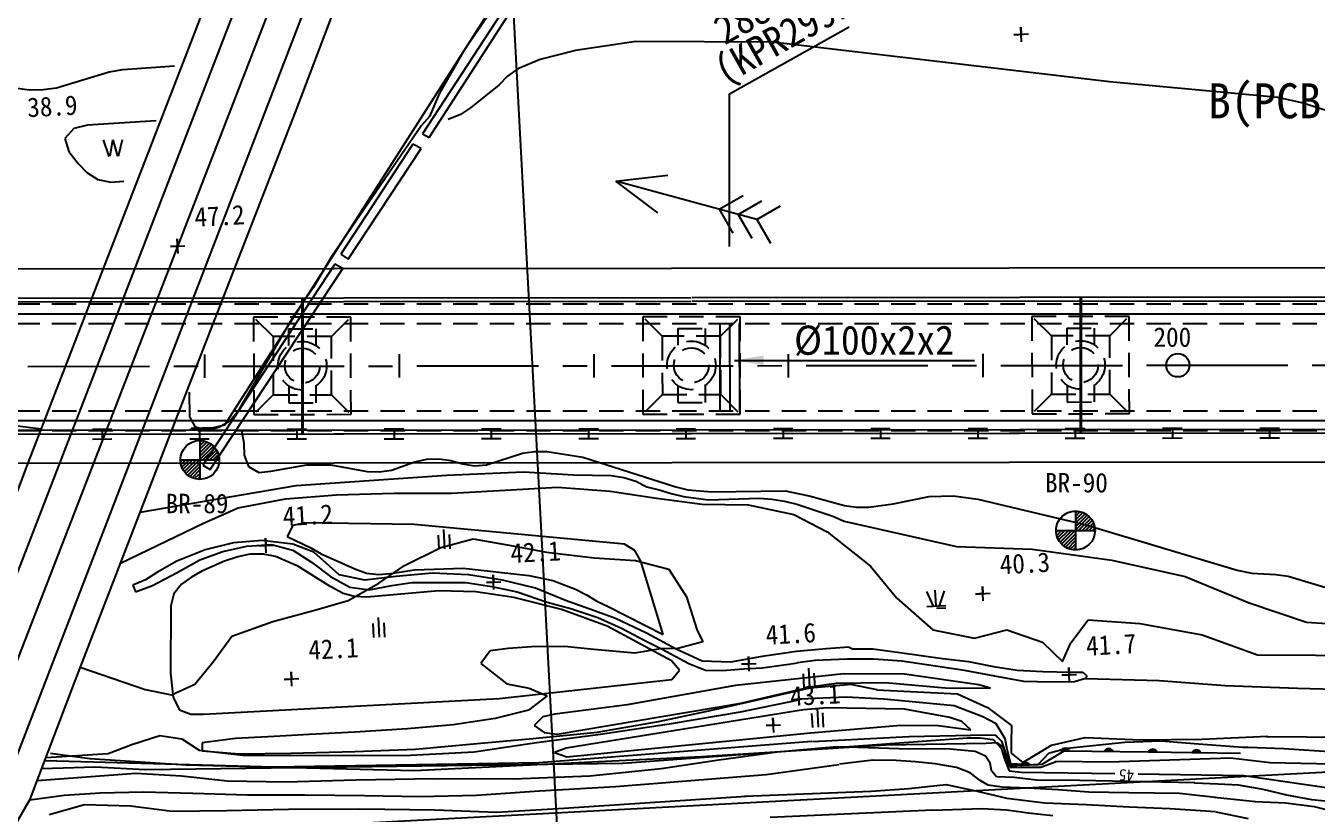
# Model space of a CAD drawing. Header units: millimetres. Extents: x 2406 to 3202, y 1103 to 1810.
# Drawn here: x 2870.7 to 3003.5, y 1435.1 to 1516.2 of the extents above; entities that cross this region are included whole.
import ezdxf
from ezdxf.enums import TextEntityAlignment as Align
from ezdxf.xclip import XClip

# ---------------------------------------------------------------- set-up
doc = ezdxf.new("R2010")
doc.units = ezdxf.units.MM
doc.header["$LTSCALE"] = 10
doc.header["$MEASUREMENT"] = 0
doc.header["$XCLIPFRAME"] = 2
for name, pattern in [('CENTER', [2, 1.25, -0.25, 0.25, -0.25]), ('DASHED2', [0.375, 0.25, -0.125]), ('HIDDEN', [0.375, 0.25, -0.125])]:
    doc.linetypes.add(name, pattern=pattern)
doc.layers.add('TZ-BASE', color=253, linetype='Continuous')
doc.layers.add('TZ-CABL', color=4, linetype='Continuous')
doc.styles.add('GHS', font='GulimChe.ttf')
doc.styles.add('GR', font='GulimChe.ttf')
doc.styles.add('GUL', font='GulimChe.ttf')
doc.styles.get("Standard").update_dxf_attribs({"font": 'GulimChe.ttf'})
doc.linetypes.add('ZIGZAG', pattern='A,0.0001,-0.2,[131,ltypeshp.shx,S=0.2,R=0,X=-0.2,Y=0],-0.4,[131,ltypeshp.shx,S=0.2,R=180,X=0.2,Y=0],-0.2', length=0.8001)
doc.dimstyles.get("Standard").update_dxf_attribs({"dimtxt": 0.18, "dimasz": 0.18, "dimexe": 0.18, "dimexo": 0.0625, "dimgap": 0.09, "dimtad": 0, "dimtih": 1, "dimtoh": 1, "dimdec": 4, "dimzin": 0, "dimdsep": 46, "dimtxsty": 'Standard', "dimcen": 0.09, "dimadec": 0, "dimazin": 0, "dimtfac": 1, "dimtdec": 4, "dimtofl": 0, "dimtmove": 0, "dimatfit": 3, "dimfxl": 0, "dimtolj": 1, "dimtzin": 0, "dimarcsym": 0})

# ---------------------------------------------------------------- blocks, each defined once
blk = doc.blocks.new('JD-DXFDH7DHF')
at = {"layer": 'TZ-BASE'}
for p, q in [((426.09, 142.64), (444.68, -207.22)), ((372.68, -41.71, 54.65), (423.55, 90.06, 54.65)), ((375.63, -43.02, 55.48), (419.63, 70.61, 55.48)), ((409.33, 26.49, 55.27), (426.33, 71.48, 55.27)), ((422.74, 69.53, 51.02), (379.33, -43.12, 51.02)), ((409.61, 62.38, 55.27), (398.54, 33.68, 55.27)), ((440.92, 52.76, 45.69), (422.38, 24.25, 45.69)), ((423.04, 23.87, 45.69), (441.54, 52.5, 45.69)), ((436.43, 48.14, 46.08), (402, -5.69, 46.08)), ((433.21, 42.44, 47.06), (426.55, 32.71, 47.06)), ((483.16, 34.45, 46.52), (484.66, 34.53, 46.52)), ((483.95, 33.74, 46.52), (483.87, 35.24, 46.52)), ((483.87, 35.24, 46.52), (483.91, 34.49, 46.52)), ((398.54, 33.68, 55.27), (381.84, -9.49, 55.27)), ((444.28, 33.75, 47.06), (438.09, 32.84, 47.06)), ((458.38, 33.7, 47.06), (444.28, 33.75, 47.06)), ((492.98, 29.6, 47.06), (458.38, 33.7, 47.06)), ((483.91, 34.49, 46.52), (483.16, 34.45, 46.52)), ((426.55, 32.71, 47.06), (424.09, 28.36, 47.06)), ((434.46, 31.92, 47.06), (432.15, 30.94, 47.06)), ((438.09, 32.84, 47.06), (434.46, 31.92, 47.06)), ((384.74, 29.01, 47.06), (390.16, 30.65, 47.06)), ((390.16, 30.65, 47.06), (391.56, 30.87, 47.06)), ((391.56, 30.87, 47.06), (396.89, 31.25, 47.06)), ((432.15, 30.94, 47.06), (431.11, 30.21, 47.06)), ((377.91, 29.34, 47.06), (381.93, 28.78, 47.06)), ((430.24, 29.31, 47.06), (427.3, 26.93, 47.06)), ((431.11, 30.21, 47.06), (430.24, 29.31, 47.06)), ((510.29, 28.01, 47.06), (492.98, 29.6, 47.06)), ((381.93, 28.78, 47.06), (383.38, 28.83, 47.06)), ((383.38, 28.83, 47.06), (384.74, 29.01, 47.06)), ((424.09, 28.36, 47.06), (423.09, 26.05, 47.06)), ((512.76, 27.46, 47.06), (510.29, 28.01, 47.06)), ((427.3, 26.93, 47.06), (426.26, 26.24, 47.06)), ((523.53, 24.01, 47.06), (512.76, 27.46, 47.06)), ((394.99, 25.6, 44.06), (387.95, 25.15, 44.06)), ((398.39, -1.6, 55.27), (409.33, 26.49, 55.27)), ((423.09, 26.05, 47.06), (422.26, 25.11, 47.06)), ((426.26, 26.24, 47.06), (425.02, 25.75, 47.06)), ((386.52, 24.8, 44.06), (385.6, 23.79, 44.06)), ((387.95, 25.15, 44.06), (386.52, 24.8, 44.06)), ((422.26, 25.11, 47.06), (413.02, 11.61, 47.06)), ((422.38, 24.25, 45.69), (423.04, 23.87, 45.69)), ((385.6, 23.79, 44.06), (386.03, 22.45, 44.06)), ((389.53, 23.63, 44.71), (390.12, 21.94, 44.71)), ((390.25, 21.95, 44.71), (390.55, 23.64, 44.71)), ((390.55, 23.64, 44.71), (391.02, 21.96, 44.71)), ((391.13, 21.97, 44.71), (391.54, 23.67, 44.71)), ((421.37, 23.2, 45.61), (413.97, 11.88, 45.61)), ((414.73, 11.37, 45.61), (422.22, 22.74, 45.61)), ((422.22, 22.74, 45.61), (421.37, 23.2, 45.61)), ((386.03, 22.45, 44.06), (386.96, 21.22, 44.06)), ((386.96, 21.22, 44.06), (387.88, 20.3, 44.06)), ((387.88, 20.3, 44.06), (389, 19.56, 44.06)), ((442.25, 19.38), (447.6, 20.01)), ((389, 19.56, 44.06), (390.34, 19.3, 44.06)), ((390.34, 19.3, 44.06), (391.67, 19.39, 44.06)), ((446.55, 16.14), (442.25, 19.38)), ((456.73, 15.46), (442.25, 19.38)), ((452.87, 16.51), (455.32, 17.91)), ((454.8, 15.98), (457.25, 17.39)), ((452.87, 16.51), (454.28, 14.05)), ((454.8, 15.98), (456.21, 13.53)), ((456.73, 15.46), (459.18, 16.87)), ((456.73, 15.46), (458.14, 13.01)), ((397.24, 11.97, 54.24), (397.16, 13.47, 54.24)), ((397.16, 13.47, 54.24), (397.2, 12.72, 54.24)), ((396.45, 12.68, 54.24), (397.95, 12.76, 54.24)), ((397.2, 12.72, 54.24), (396.45, 12.68, 54.24)), ((-0.01, 10.04), (699.99, 10.7)), ((413.35, 10.85, 45.61), (399.78, -9.82, 45.61)), ((413.02, 11.61, 47.06), (411.14, 8.41, 47.06)), ((414.19, 10.4, 45.61), (413.35, 10.85, 45.61)), ((413.97, 11.88, 45.61), (414.73, 11.37, 45.61)), ((400.53, -10.25, 45.61), (414.19, 10.4, 45.61)), ((411.14, 8.41, 47.06), (409.02, 5.33, 47.06)), ((370.08, 7.37), (449.98, 7.44)), ((370.08, 6.97), (449.98, 7.04)), ((409.96, 7.41), (409.97, -6.59)), ((410.06, 7.41), (410.07, -6.59)), ((450.08, 7.44), (529.98, 7.51)), ((450.08, 7.04), (529.98, 7.11)), ((489.96, 7.49), (489.97, -6.51)), ((490.06, 7.49), (490.07, -6.51)), ((409.02, 5.33, 47.06), (403.35, -4.36, 47.06)), ((400, -0.83), (400, 1.57)), ((420, -0.81), (420, 1.59)), ((440, -0.8), (440, 1.6)), ((460, -0.78), (460, 1.62)), ((480, -0.76), (480, 1.64)), ((386.65, -31.98, 55.27), (398.39, -1.6, 55.27)), ((398.44, -4.83, 47.06), (398.42, -2.31, 47.06)), ((399.05, -5.9, 47.06), (398.44, -4.83, 47.06)), ((402.52, -5.31, 47.06), (401.44, -5.92, 47.06)), ((403.35, -4.36, 47.06), (402.52, -5.31, 47.06)), ((129.44, -6.85), (700.01, -6.33)), ((370.09, -6.23), (449.99, -6.16)), ((370.09, -6.63), (449.99, -6.56)), ((383.16, -6.1, 46.08), (377.34, -5.37, 46.08)), ((388.44, -6.12), (390.44, -6.11)), ((389.44, -6.11), (389.44, -7.11)), ((398.44, -6.11), (400.44, -6.1)), ((400.86, -5.98, 46.08), (398.6, -6.04, 46.08)), ((400.25, -6.24, 47.06), (399.05, -5.9, 47.06)), ((399.44, -6.11), (399.44, -7.11)), ((401.44, -5.92, 47.06), (400.25, -6.24, 47.06)), ((402, -5.69, 46.08), (400.86, -5.98, 46.08)), ((403.75, -6.26, 47.06), (403.99, -7.54, 47.06)), ((408.44, -6.1), (410.44, -6.09)), ((409.44, -6.1), (409.44, -7.1)), ((418.44, -6.09), (420.44, -6.09)), ((419.44, -6.09), (419.44, -7.09)), ((428.44, -6.08), (430.44, -6.08)), ((429.44, -6.08), (429.44, -7.08)), ((438.44, -6.07), (440.44, -6.07)), ((439.44, -6.07), (439.44, -7.07)), ((448.44, -6.06), (450.44, -6.06)), ((449.44, -6.06), (449.44, -7.06)), ((450.09, -6.16), (529.99, -6.09)), ((450.09, -6.56), (529.99, -6.49)), ((458.44, -6.05), (460.44, -6.05)), ((459.44, -6.05), (459.44, -7.05)), ((468.44, -6.04), (470.44, -6.04)), ((469.44, -6.04), (469.44, -7.04)), ((478.44, -6.03), (480.44, -6.03)), ((479.44, -6.03), (479.44, -7.03)), ((488.44, -6.03), (490.44, -6.02)), ((489.44, -6.02), (489.44, -7.02)), ((498.44, -6.02), (500.44, -6.01)), ((499.44, -6.01), (499.44, -7.01)), ((508.44, -6.01), (510.44, -6)), ((509.44, -6.01), (509.44, -7.01)), ((388.44, -7.12), (390.44, -7.11)), ((398.44, -7.11), (400.44, -7.1)), ((399.47, -7.27), (399.48, -11.27)), ((399.47, -7.27), (399.48, -11.27)), ((399.48, -7.47), (399.67, -7.28)), ((399.48, -7.82), (399.97, -7.33)), ((399.48, -8.18), (400.23, -7.42)), ((399.48, -8.53), (400.47, -7.53)), ((399.48, -8.88), (400.68, -7.67)), ((399.48, -9.24), (400.87, -7.84)), ((403.99, -7.54, 47.06), (404.02, -8.78, 47.06)), ((408.44, -7.1), (410.44, -7.09)), ((418.44, -7.09), (420.44, -7.09)), ((428.44, -7.08), (430.44, -7.08)), ((438.44, -7.07), (440.44, -7.07)), ((448.44, -7.06), (450.44, -7.06)), ((458.44, -7.05), (460.44, -7.05)), ((468.44, -7.04), (470.44, -7.04)), ((478.44, -7.03), (480.44, -7.03)), ((488.44, -7.03), (490.44, -7.02)), ((498.44, -7.02), (500.44, -7.01)), ((508.44, -7.01), (510.44, -7)), ((397.48, -9.27), (401.48, -9.27)), ((397.49, -9.46), (397.68, -9.27)), ((397.54, -9.76), (398.03, -9.27)), ((397.63, -10.03), (398.38, -9.27)), ((397.74, -10.27), (398.74, -9.27)), ((397.88, -10.48), (399.09, -9.27)), ((398.05, -10.67), (399.45, -9.27)), ((399.8, -9.27), (401.04, -8.02)), ((400.15, -9.27), (401.19, -8.23)), ((400.51, -9.27), (401.31, -8.46)), ((400.86, -9.27), (401.4, -8.72)), ((401.21, -9.27), (401.46, -9.02)), ((404.02, -8.78, 47.06), (404.47, -9.94, 47.06)), ((421.58, -9.47, 47.06), (422.82, -9.19, 47.06)), ((422.82, -9.19, 47.06), (424.05, -9.16, 47.06)), ((424.05, -9.16, 47.06), (425.29, -9.33, 47.06)), ((428.96, -9.77, 47.06), (432.63, -8.59, 47.06)), ((432.63, -8.59, 47.06), (433.87, -8.4, 47.06)), ((433.87, -8.4, 47.06), (435.15, -8.4, 47.06)), ((435.15, -8.4, 47.06), (438.85, -9, 47.06)), ((438.85, -9, 47.06), (448.4, -12.03, 47.06)), ((0.01, -9.96), (700.01, -9.3)), ((381.84, -9.49, 55.27), (368.31, -45.21, 55.27)), ((398.23, -10.84), (399.48, -9.59)), ((398.44, -10.98), (399.48, -9.94)), ((398.68, -11.1), (399.48, -10.3)), ((399.78, -9.82, 45.61), (400.53, -10.25, 45.61)), ((404.47, -9.94, 47.06), (405.54, -10.56, 47.06)), ((405.54, -10.56, 47.06), (406.77, -10.41, 47.06)), ((406.77, -10.41, 47.06), (410.49, -9.77, 47.06)), ((410.49, -9.77, 47.06), (412.96, -9.79, 47.06)), ((412.96, -9.79, 47.06), (416.67, -10.47, 47.06)), ((416.67, -10.47, 47.06), (417.94, -10.48, 47.06)), ((417.94, -10.48, 47.06), (419.18, -10.32, 47.06)), ((419.18, -10.32, 47.06), (421.58, -9.47, 47.06)), ((424.88, -10.85, 47.06), (432.74, -10.51, 47.06)), ((425.29, -9.33, 47.06), (426.48, -9.67, 47.06)), ((426.48, -9.67, 47.06), (427.72, -9.88, 47.06)), ((427.72, -9.88, 47.06), (428.96, -9.77, 47.06)), ((432.74, -10.51, 47.06), (437.9, -10.82, 47.06)), ((393.35, -14.64, 47.06), (409.39, -11.9, 47.06)), ((398.94, -11.19), (399.48, -10.65)), ((399.23, -11.25), (399.48, -11)), ((409.39, -11.9, 47.06), (424.88, -10.85, 47.06)), ((437.9, -10.82, 47.06), (441.76, -10.87, 47.06)), ((441.76, -10.87, 47.06), (443.06, -11.08, 47.06)), ((443.06, -11.08, 47.06), (444.29, -11.47, 47.06)), ((444.29, -11.47, 47.06), (445.44, -12.04, 47.06)), ((403.41, -14.21, 48.05), (408.28, -13.26, 48.05)), ((408.28, -13.26, 48.05), (413.52, -12.87, 48.05)), ((413.52, -12.87, 48.05), (419.47, -12.7, 48.05)), ((419.47, -12.7, 48.05), (425.34, -12.7, 48.05)), ((425.34, -12.7, 48.05), (431.49, -12.35, 48.05)), ((431.49, -12.35, 48.05), (436.23, -12.08, 48.05)), ((436.23, -12.08, 48.05), (441.65, -12.5, 48.05)), ((441.65, -12.5, 48.05), (446.41, -13.22, 48.05)), ((445.44, -12.04, 47.06), (446.7, -12.34, 47.06)), ((446.41, -13.22, 48.05), (451.12, -13.81, 48.05)), ((446.7, -12.34, 47.06), (447.92, -12.74, 47.06)), ((447.92, -12.74, 47.06), (449.19, -13.04, 47.06)), ((448.4, -12.03, 47.06), (449.63, -12.33, 47.06)), ((449.19, -13.04, 47.06), (451.78, -13.38, 47.06)), ((449.63, -12.33, 47.06), (452.11, -12.55, 47.06)), ((451.78, -13.38, 47.06), (457, -13.22, 47.06)), ((452.11, -12.55, 47.06), (459.65, -12.44, 47.06)), ((457, -13.22, 47.06), (458.29, -13.3, 47.06)), ((459.65, -12.44, 47.06), (462.12, -12.95, 47.06)), ((462.12, -12.95, 47.06), (465.74, -13.96, 47.06)), ((470.73, -13.79, 47.06), (474.45, -13.03, 47.06)), ((474.45, -13.03, 47.06), (476.96, -12.96, 47.06)), ((476.96, -12.96, 47.06), (479.43, -13.31, 47.06)), ((399.87, -15.77, 48.05), (403.41, -14.21, 48.05)), ((451.12, -13.81, 48.05), (455.84, -13.89, 48.05)), ((455.84, -13.89, 48.05), (460.53, -14.87, 48.05)), ((458.29, -13.3, 47.06), (459.59, -13.52, 47.06)), ((459.59, -13.52, 47.06), (460.85, -13.82, 47.06)), ((460.85, -13.82, 47.06), (464.53, -15.04, 47.06)), ((465.74, -13.96, 47.06), (466.98, -14.13, 47.06)), ((466.98, -14.13, 47.06), (468.26, -14.14, 47.06)), ((468.26, -14.14, 47.06), (470.73, -13.79, 47.06)), ((479.43, -13.31, 47.06), (490.55, -15.93, 47.06)), ((489.49, -14.53), (489.49, -18.53)), ((489.49, -14.53), (489.49, -18.53)), ((489.49, -14.73), (489.68, -14.54)), ((489.49, -15.09), (489.98, -14.59)), ((391.32, -19.9, 48.05), (399.87, -15.77, 48.05)), ((410.28, -15.75, 49.06), (409.05, -16.03, 49.06)), ((421.5, -15.9, 49.06), (410.28, -15.75, 49.06)), ((443.13, -17.94, 49.06), (421.5, -15.9, 49.06)), ((460.53, -14.87, 48.05), (463.95, -16.66, 48.05)), ((464.53, -15.04, 47.06), (465.72, -15.56, 47.06)), ((465.72, -15.56, 47.06), (477.27, -18.16, 47.06)), ((489.49, -15.44), (490.24, -14.68)), ((489.49, -15.79), (490.48, -14.8)), ((489.49, -16.15), (490.7, -14.94)), ((489.49, -16.5), (490.89, -15.1)), ((489.81, -16.53), (491.05, -15.29)), ((490.16, -16.53), (491.2, -15.5)), ((490.52, -16.53), (491.32, -15.73)), ((409.05, -16.03, 49.06), (408.46, -17.14, 49.06)), ((408.46, -17.14, 49.06), (410.89, -18.31, 49.06)), ((423.98, -17, 49.03), (424.05, -18.45, 49.03)), ((424.53, -16.41, 49.03), (424.64, -18.42, 49.03)), ((425.21, -18.41, 49.03), (425.13, -16.94, 49.03)), ((463.95, -16.66, 48.05), (468.41, -20.21, 48.05)), ((487.49, -16.54), (491.49, -16.53)), ((487.5, -16.73), (487.69, -16.54)), ((487.55, -17.03), (488.04, -16.53)), ((487.64, -17.29), (488.4, -16.53)), ((487.75, -17.53), (488.75, -16.53)), ((487.9, -17.74), (489.1, -16.53)), ((488.06, -17.93), (489.46, -16.53)), ((488.25, -18.1), (489.49, -16.86)), ((488.45, -18.25), (489.49, -17.21)), ((490.55, -15.93, 47.06), (506.1, -20.61, 47.06)), ((490.87, -16.53), (491.41, -15.99)), ((491.22, -16.53), (491.47, -16.28)), ((400.04, -18.51, 47.13), (397.12, -19.68, 47.13)), ((402.95, -17.8, 47.13), (400.04, -18.51, 47.13)), ((401.85, -18.69, 47.13), (404.3, -18.14, 47.13)), ((405.9, -17.57, 47.13), (402.95, -17.8, 47.13)), ((404.3, -18.14, 47.13), (406.86, -17.98, 47.13)), ((405.52, -18.1, 48.24), (407.01, -18.02, 48.24)), ((406.26, -18.06, 48.24), (405.52, -18.1, 48.24)), ((409.05, -17.92, 47.13), (405.9, -17.57, 47.13)), ((406.3, -18.81, 48.24), (406.22, -17.31, 48.24)), ((406.22, -17.31, 48.24), (406.26, -18.06, 48.24)), ((406.86, -17.98, 47.13), (409.05, -18.56, 47.13)), ((411.2, -18.77, 47.13), (409.05, -17.92, 47.13)), ((409.05, -18.56, 47.13), (410.97, -19.77, 47.13)), ((410.89, -18.31, 49.06), (411.95, -18.93, 49.06)), ((420.51, -20.13, 49.05), (424.24, -18.26, 49.05)), ((424.24, -18.26, 49.05), (427.57, -17.4, 49.05)), ((427.57, -17.4, 49.05), (431.65, -18.12, 49.05)), ((431.65, -18.12, 49.05), (435.12, -18.75, 49.05)), ((444.19, -18.6, 49.06), (443.13, -17.94, 49.06)), ((477.27, -18.16, 47.06), (485.04, -18.46, 47.06)), ((485.04, -18.46, 47.06), (493.22, -19.59, 47.06)), ((488.69, -18.37), (489.49, -17.56)), ((488.95, -18.46), (489.49, -17.92)), ((489.24, -18.52), (489.49, -18.27)), ((397.12, -19.68, 47.13), (395.14, -20.8, 47.13)), ((397.15, -20.84, 47.13), (399.47, -19.53, 47.13)), ((399.47, -19.53, 47.13), (401.85, -18.69, 47.13)), ((402.01, -19.69, 49.06), (399.7, -20.71, 49.06)), ((403.38, -19.25, 49.06), (402.01, -19.69, 49.06)), ((404.62, -18.97, 49.06), (403.38, -19.25, 49.06)), ((406.02, -18.97, 49.06), (404.62, -18.97, 49.06)), ((407.25, -19.19, 49.06), (406.02, -18.97, 49.06)), ((409.56, -20.19, 49.06), (407.25, -19.19, 49.06)), ((410.97, -19.77, 47.13), (412.91, -21.27, 47.13)), ((412.47, -19.88, 47.13), (411.2, -18.77, 47.13)), ((411.95, -18.93, 49.06), (415.41, -20.48, 49.06)), ((413.79, -21.08, 47.13), (412.47, -19.88, 47.13)), ((435.12, -18.75, 49.05), (440, -19.34, 49.05)), ((440, -19.34, 49.05), (444.26, -19.62, 49.05)), ((444.8, -19.68, 49.06), (444.19, -18.6, 49.06)), ((444.26, -19.62, 49.05), (447.7, -20.51, 49.05)), ((447.11, -27.24, 49.06), (444.8, -19.68, 49.06)), ((493.22, -19.59, 47.06), (500.77, -21.25, 47.06)), ((395.14, -20.8, 47.13), (393.9, -21.61, 47.13)), ((394.63, -22.2, 47.13), (397.15, -20.84, 47.13)), ((399.7, -20.71, 49.06), (398.62, -21.32, 49.06)), ((412.96, -22.32, 49.06), (409.56, -20.19, 49.06)), ((416.44, -21.64, 47.13), (413.79, -21.08, 47.13)), ((415.41, -20.48, 49.06), (416.6, -20.9, 49.06)), ((416.6, -20.9, 49.06), (417.84, -21.07, 49.06)), ((417.84, -21.07, 49.06), (419.07, -20.96, 49.06)), ((417.88, -21.93, 49.05), (420.51, -20.13, 49.05)), ((419.07, -20.96, 49.06), (421.55, -20.56, 49.06)), ((423.38, -20.93, 47.13), (419.63, -21.26, 47.13)), ((421.55, -20.56, 49.06), (426.54, -20.39, 49.06)), ((427.08, -21.08, 47.13), (423.38, -20.93, 47.13)), ((426.54, -20.39, 49.06), (433.29, -21.17, 49.06)), ((430.58, -21.62, 47.13), (427.08, -21.08, 47.13)), ((429.71, -22.6, 49.15), (429.63, -21.1, 49.15)), ((429.63, -21.1, 49.15), (429.67, -21.85, 49.15)), ((433.29, -21.17, 49.06), (435.76, -21.68, 49.06)), ((447.7, -20.51, 49.05), (449.51, -23.34, 49.05)), ((468.41, -20.21, 48.05), (471.12, -23.49, 48.05)), ((506.1, -20.61, 47.06), (507.62, -20.91, 47.06)), ((507.62, -20.91, 47.06), (510.09, -21.05, 47.06)), ((510.09, -21.05, 47.06), (511.33, -21.22, 47.06)), ((511.33, -21.22, 47.06), (515.11, -22.36, 47.06)), ((393.9, -21.61, 47.13), (392.61, -22.16, 47.13)), ((392.61, -22.16, 47.13), (392.87, -22.83, 47.13)), ((392.87, -22.83, 47.13), (394.63, -22.2, 47.13)), ((397.59, -22.05, 49.06), (396.8, -23.04, 49.06)), ((398.62, -21.32, 49.06), (397.59, -22.05, 49.06)), ((412.91, -21.27, 47.13), (414.9, -22.34, 47.13)), ((414.2, -22.99, 49.06), (412.96, -22.32, 49.06)), ((414.74, -23.72, 49.05), (417.88, -21.93, 49.05)), ((414.9, -22.34, 47.13), (416.9, -22.64, 47.13)), ((419.63, -21.26, 47.13), (416.44, -21.64, 47.13)), ((416.9, -22.64, 47.13), (419.22, -22.19, 47.13)), ((419.22, -22.19, 47.13), (421.26, -21.88, 47.13)), ((421.26, -21.88, 47.13), (423.75, -21.89, 47.13)), ((423.75, -21.89, 47.13), (426.83, -21.87, 47.13)), ((426.83, -21.87, 47.13), (429.51, -22.29, 47.13)), ((428.93, -21.89, 49.15), (430.42, -21.81, 49.15)), ((429.67, -21.85, 49.15), (428.93, -21.89, 49.15)), ((429.51, -22.29, 47.13), (432.08, -22.85, 47.13)), ((433.98, -22.47, 47.13), (430.58, -21.62, 47.13)), ((437.06, -23.73, 47.13), (433.98, -22.47, 47.13)), ((435.76, -21.68, 49.06), (438.11, -22.56, 49.06)), ((438.11, -22.56, 49.06), (439.22, -23.15, 49.06)), ((480.01, -23.76, 47.35), (479.93, -22.27, 47.35)), ((479.93, -22.27, 47.35), (479.97, -23.02, 47.35)), ((500.77, -21.25, 47.06), (507.32, -23.98, 47.06)), ((396.8, -23.04, 49.06), (396.5, -24.27, 49.06)), ((411.55, -24.66, 49.05), (414.74, -23.72, 49.05)), ((415.39, -23.32, 49.06), (414.2, -22.99, 49.06)), ((416.63, -23.37, 49.06), (415.39, -23.32, 49.06)), ((424.05, -22.72, 49.06), (416.63, -23.37, 49.06)), ((427.84, -22.83, 49.06), (424.05, -22.72, 49.06)), ((431.75, -23.43, 49.06), (427.84, -22.83, 49.06)), ((436.65, -24.66, 49.06), (431.75, -23.43, 49.06)), ((432.08, -22.85, 47.13), (435.19, -23.89, 47.13)), ((440.05, -24.78, 47.13), (437.06, -23.73, 47.13)), ((439.22, -23.15, 49.06), (440.28, -23.81, 49.06)), ((440.28, -23.81, 49.06), (441.44, -24.36, 49.06)), ((449.51, -23.34, 49.05), (450.55, -26.71, 49.05)), ((471.12, -23.49, 48.05), (474.82, -26.74, 48.05)), ((474.17, -22.8, 50.08), (474.86, -24.3, 50.08)), ((475.18, -24.28, 50.08), (475.07, -22.68, 50.08)), ((475.5, -24.27, 50.08), (476.02, -22.72, 50.08)), ((479.22, -23.06, 47.35), (480.72, -22.98, 47.35)), ((479.97, -23.02, 47.35), (479.22, -23.06, 47.35)), ((396.5, -24.27, 49.06), (396.46, -31.2, 49.06)), ((407, -25.89, 49.05), (411.55, -24.66, 49.05)), ((435.19, -23.89, 47.13), (437.72, -24.59, 47.13)), ((441.34, -26.38, 49.06), (436.65, -24.66, 49.06)), ((437.72, -24.59, 47.13), (440.39, -25.48, 47.13)), ((442.2, -25.58, 47.13), (440.05, -24.78, 47.13)), ((441.44, -24.36, 49.06), (447.11, -27.24, 49.06)), ((474.19, -24.34, 50.08), (476.17, -24.23, 50.08)), ((475.19, -24.51, 50.08), (476.16, -24.48, 50.08)), ((507.32, -23.98, 47.06), (513.22, -25.97, 47.06)), ((402.77, -27.41, 49.05), (407, -25.89, 49.05)), ((417.26, -26.09, 49.69), (417.33, -27.53, 49.69)), ((417.81, -25.49, 49.69), (417.92, -27.5, 49.69)), ((418.48, -27.49, 49.69), (418.41, -26.03, 49.69)), ((440.39, -25.48, 47.13), (442.82, -26.57, 47.13)), ((447.95, -29.92, 49.06), (441.34, -26.38, 49.06)), ((445.38, -27.09, 47.13), (442.2, -25.58, 47.13)), ((488.99, -28.08, 48.05), (490.78, -25.73, 48.05)), ((490.78, -25.73, 48.05), (496.11, -26.1, 48.05)), ((496.11, -26.1, 48.05), (502.51, -27.26, 48.05)), ((513.22, -25.97, 47.06), (520.16, -26.38, 47.06)), ((400.84, -30.02, 49.05), (402.77, -27.41, 49.05)), ((442.82, -26.57, 47.13), (445.3, -27.86, 47.13)), ((445.3, -27.86, 47.13), (446.99, -28.74, 47.13)), ((448.44, -28.73, 47.13), (445.38, -27.09, 47.13)), ((450.55, -26.71, 49.05), (451.19, -27.99, 49.05)), ((474.82, -26.74, 48.05), (479.11, -27.6, 48.05)), ((479.11, -27.6, 48.05), (482.42, -26.75, 48.05)), ((482.42, -26.75, 48.05), (486.09, -28.02, 48.05)), ((502.51, -27.26, 48.05), (508.2, -29.32, 48.05)), ((429.31, -28.9, 49.05), (428.36, -30.2, 49.05)), ((431.18, -28.65, 49.05), (429.31, -28.9, 49.05)), ((433.57, -28.49, 49.05), (431.18, -28.65, 49.05)), ((436.95, -28.45, 49.05), (433.57, -28.49, 49.05)), ((439.97, -28.76, 49.05), (436.95, -28.45, 49.05)), ((444.19, -29.13, 49.05), (439.97, -28.76, 49.05)), ((446.82, -28.7, 49.05), (444.19, -29.13, 49.05)), ((448.62, -28.67, 49.05), (446.82, -28.7, 49.05)), ((446.99, -28.74, 47.13), (449.74, -30.19, 47.13)), ((451.1, -29.97, 47.13), (448.44, -28.73, 47.13)), ((451.19, -27.99, 49.05), (448.62, -28.67, 49.05)), ((460.8, -28.96, 47.13), (457.28, -29.49, 47.13)), ((463.87, -28.71, 47.13), (460.8, -28.96, 47.13)), ((466.21, -28.52, 47.13), (463.87, -28.71, 47.13)), ((466.21, -28.52, 54.82), (466.55, -28.68, 54.82)), ((466.55, -28.68, 54.82), (468.66, -28.7, 54.82)), ((468.66, -28.7, 54.82), (471.42, -29.08, 54.82)), ((471.42, -29.08, 54.82), (475.82, -29.69, 54.82)), ((486.09, -28.02, 48.05), (488.15, -30.01, 48.05)), ((488.15, -30.01, 48.05), (488.99, -28.08, 48.05)), ((398.98, -32.33, 49.05), (400.84, -30.02, 49.05)), ((428.36, -30.2, 49.05), (431.03, -32.3, 49.05)), ((448.77, -30.88, 49.06), (447.95, -29.92, 49.06)), ((449.74, -30.19, 47.13), (451.46, -30.89, 47.13)), ((454.02, -30.08, 47.13), (451.1, -29.97, 47.13)), ((457.28, -29.49, 47.13), (454.02, -30.08, 47.13)), ((455.16, -30.29, 48.65), (456.65, -30.21, 48.65)), ((455.91, -30.25, 48.65), (455.16, -30.29, 48.65)), ((455.94, -31, 48.65), (455.87, -29.5, 48.65)), ((455.87, -29.5, 48.65), (455.91, -30.25, 48.65)), ((457.27, -30.64, 47.13), (460.03, -30.29, 47.13)), ((460.03, -30.29, 47.13), (460.92, -30.15, 47.13)), ((462.71, -29.89, 54.82), (460.92, -30.15, 54.82)), ((466.01, -29.75, 54.82), (462.71, -29.89, 54.82)), ((468.77, -29.77, 54.82), (466.01, -29.75, 54.82)), ((471.62, -29.95, 54.82), (468.77, -29.77, 54.82)), ((475.08, -30.47, 54.82), (471.62, -29.95, 54.82)), ((478.08, -30.94, 54.82), (475.08, -30.47, 54.82)), ((475.82, -29.69, 54.82), (478.5, -30, 54.82)), ((478.5, -30, 54.82), (481.05, -30.51, 54.82)), ((481.05, -30.51, 54.82), (483.48, -30.89, 54.82)), ((508.2, -29.32, 48.05), (514.15, -29.36, 48.05)), ((514.15, -29.36, 48.05), (520.47, -29.4, 48.05)), ((700.03, -31.57), (257.59, -55.08)), ((387.19, -30.57, 49.05), (393.87, -32.87, 49.05)), ((396.46, -31.2, 49.06), (396.73, -33.71, 49.06)), ((408.15, -31.84, 49.13), (409.65, -31.76, 49.13)), ((408.9, -31.8, 49.13), (408.15, -31.84, 49.13)), ((408.94, -32.55, 49.13), (408.86, -31.05, 49.13)), ((408.86, -31.05, 49.13), (408.9, -31.8, 49.13)), ((447.98, -31.86, 49.06), (448.77, -30.88, 49.06)), ((451.46, -30.89, 47.13), (453.17, -30.91, 47.13)), ((453.17, -30.91, 47.13), (455.35, -30.77, 47.13)), ((465.67, -31.27, 48.06), (454.53, -32.48, 48.06)), ((455.35, -30.77, 47.13), (457.27, -30.64, 47.13)), ((461.48, -31.26, 48.7), (461.56, -32.71, 48.7)), ((462.04, -30.67, 48.7), (462.14, -32.68, 48.7)), ((462.71, -32.67, 48.7), (462.63, -31.2, 48.7)), ((471.9, -31.31, 48.06), (465.67, -31.27, 48.06)), ((479.56, -32.39, 48.06), (471.9, -31.31, 48.06)), ((481.21, -31.5, 54.82), (478.08, -30.94, 54.82)), ((484.18, -32.05, 54.82), (481.21, -31.5, 54.82)), ((483.48, -30.89, 54.82), (486.12, -31.03, 54.82)), ((486.12, -31.03, 54.82), (488.96, -31.09, 54.82)), ((488.09, -31.42, 48.78), (489.59, -31.34, 48.78)), ((488.84, -31.38, 48.78), (488.09, -31.42, 48.78)), ((488.88, -32.13, 48.78), (488.8, -30.63, 48.78)), ((488.8, -30.63, 48.78), (488.84, -31.38, 48.78)), ((488.96, -31.09, 54.82), (490.24, -31.1, 54.82)), ((490.53, -31.76, 54.82), (489.37, -32.09, 54.82)), ((490.24, -31.1, 54.82), (490.65, -31.48, 54.82)), ((490.65, -31.48, 54.82), (490.53, -31.76, 54.82)), ((490.53, -31.76, 48.87), (498.07, -31.94, 48.87)), ((382.04, -44.15, 55.27), (386.65, -31.98, 55.27)), ((393.87, -32.87, 49.05), (396.56, -33.43, 49.05)), ((396.56, -33.43, 49.05), (398.98, -32.33, 49.05)), ((430.24, -33.81, 49.06), (447.98, -31.86, 49.06)), ((431.03, -32.3, 49.05), (433.33, -32.75, 49.05)), ((433.33, -32.75, 49.05), (435.18, -33.53, 49.05)), ((454.53, -32.48, 48.06), (443.39, -34.47, 48.06)), ((455.1, -34.3, 48.06), (462.41, -32.57, 48.06)), ((457.1, -33.86, 49.05), (462.21, -32.72, 49.05)), ((462.21, -32.72, 49.05), (466.42, -32.32, 49.05)), ((462.41, -32.57, 48.06), (464.88, -32.22, 48.06)), ((464.88, -32.22, 48.06), (469.91, -32.17, 48.06)), ((469.11, -32.9, 50.04), (466.39, -32.35, 50.04)), ((469.07, -32.9, 49.07), (477.34, -33.33, 49.07)), ((469.91, -32.17, 48.06), (476.09, -32.7, 48.06)), ((476.09, -32.7, 48.06), (480.75, -32.73, 48.06)), ((480.75, -32.73, 48.06), (479.56, -32.39, 48.06)), ((486.98, -32.11, 54.82), (484.18, -32.05, 54.82)), ((489.37, -32.09, 54.82), (486.98, -32.11, 54.82)), ((498.07, -31.94, 48.87), (504.87, -32.47, 48.87)), ((504.87, -32.47, 48.87), (512.29, -32.73, 48.87)), ((512.29, -32.73, 48.87), (517.93, -32.89, 48.87)), ((396.73, -33.71, 49.06), (397.38, -34.96, 49.06)), ((399.85, -35.42, 49.06), (430.24, -33.81, 49.06)), ((435.18, -33.53, 49.05), (433.26, -34.99, 49.05)), ((443.39, -34.47, 48.06), (435.96, -35.41, 48.06)), ((436.2, -37.47, 48.06), (455.1, -34.3, 48.06)), ((451.61, -35.12, 49.05), (457.1, -33.86, 49.05)), ((455.04, -35.16, 50.08), (461.04, -33.95, 50.08)), ((465.93, -33.67, 50.04), (461.17, -33.88, 50.04)), ((469.77, -33.86, 50.04), (465.93, -33.67, 50.04)), ((473.07, -34.17, 50.04), (469.77, -33.86, 50.04)), ((477, -34.57, 50.04), (473.07, -34.17, 50.04)), ((477.34, -33.33, 49.07), (480.43, -34.72, 49.07)), ((397.38, -34.96, 49.06), (398.57, -35.42, 49.06)), ((398.57, -35.42, 49.06), (399.85, -35.42, 49.06)), ((433.26, -34.99, 49.05), (429.84, -35.85, 49.05)), ((434.73, -35.69, 48.06), (433.85, -36.59, 48.06)), ((435.96, -35.41, 48.06), (434.73, -35.69, 48.06)), ((461.53, -34.96, 50.06), (437.14, -38.92, 50.06)), ((446.62, -36.17, 49.05), (451.61, -35.12, 49.05)), ((447.96, -36.39, 50.08), (455.04, -35.16, 50.08)), ((458.47, -37.3, 50.14), (458.39, -35.8, 50.14)), ((458.39, -35.8, 50.14), (458.43, -36.55, 50.14)), ((464, -34.77, 50.06), (461.53, -34.96, 50.06)), ((462.36, -35.35, 50.47), (462.44, -36.79, 50.47)), ((462.92, -34.75, 50.47), (463.02, -36.76, 50.47)), ((463.59, -36.76, 50.47), (463.51, -35.29, 50.47)), ((471.91, -34.9, 50.06), (464, -34.77, 50.06)), ((476.57, -35.75, 50.06), (471.91, -34.9, 50.06)), ((477.8, -36.17, 50.06), (476.57, -35.75, 50.06)), ((479.97, -35.7, 50.04), (477, -34.57, 50.04)), ((481.32, -36.42, 50.04), (479.97, -35.7, 50.04)), ((480.43, -34.72, 49.07), (482.89, -36.59, 49.07)), ((420.83, -36.91, 49.05), (415.41, -37.26, 49.05)), ((425.52, -36.52, 49.05), (420.83, -36.91, 49.05)), ((429.84, -35.85, 49.05), (425.52, -36.52, 49.05)), ((433.85, -36.59, 48.06), (434.88, -37.3, 48.06)), ((440.31, -37.27, 49.05), (446.62, -36.17, 49.05)), ((440.66, -37.46, 50.08), (447.96, -36.39, 50.08)), ((457.68, -36.59, 50.14), (459.17, -36.51, 50.14)), ((458.43, -36.55, 50.14), (457.68, -36.59, 50.14)), ((462.25, -37.35, 50.06), (471.53, -36.55, 50.06)), ((471.53, -36.55, 50.06), (475.37, -36.57, 50.06)), ((475.37, -36.57, 50.06), (478.74, -37.01, 50.06)), ((478.74, -37.01, 50.06), (477.8, -36.17, 50.06)), ((482.26, -37.95, 50.04), (481.32, -36.42, 50.04)), ((482.89, -36.59, 49.07), (482.88, -38.37, 49.07)), ((392.48, -38.54, 50.08), (395.38, -37.62, 50.08)), ((395.38, -37.62, 50.08), (397.63, -37.94, 50.08)), ((397.63, -37.94, 50.08), (399.42, -39.11, 50.08)), ((403.16, -37.93, 49.05), (399.71, -38.37, 49.05)), ((399.71, -38.37, 49.05), (399.72, -39.18, 49.05)), ((407.13, -37.71, 49.05), (403.16, -37.93, 49.05)), ((410.71, -37.52, 49.05), (407.13, -37.71, 49.05)), ((415.41, -37.26, 49.05), (410.71, -37.52, 49.05)), ((421.65, -39, 49.05), (427.62, -38.48, 49.05)), ((427.62, -38.48, 49.05), (433.71, -37.91, 49.05)), ((427.67, -39.29, 50.08), (434.08, -38.32, 50.08)), ((433.71, -37.91, 49.05), (440.31, -37.27, 49.05)), ((434.08, -38.32, 50.08), (440.66, -37.46, 50.08)), ((434.34, -40.4, 51.06), (462.39, -38.19, 51.06)), ((434.88, -37.3, 48.06), (436.2, -37.47, 48.06)), ((437.21, -39.79, 50.06), (462.25, -37.35, 50.06)), ((442.95, -40.44, 52.06), (478.39, -37.84, 52.06)), ((462.46, -38.23, 50.04), (472.39, -37.72, 50.04)), ((480.32, -38.44, 51.96), (470, -38.6, 51.96)), ((472.39, -37.72, 50.04), (480.32, -37.53, 50.04)), ((478.39, -37.84, 52.06), (479.68, -37.84, 52.06)), ((479.68, -37.84, 52.06), (480.98, -38.01, 52.06)), ((480.32, -37.53, 50.04), (481.28, -37.57, 50.04)), ((481.44, -38.36, 52.06), (480.32, -38.43, 52.06)), ((480.98, -37.98, 52.06), (481.85, -38.9, 52.06)), ((481.28, -37.57, 50.04), (481.44, -37.74, 50.04)), ((481.44, -37.74, 50.04), (481.89, -38.2, 50.04)), ((482.11, -38.84, 52.31), (481.46, -38.38, 52.31)), ((481.89, -38.2, 50.04), (482.74, -40.72, 50.04)), ((482.46, -39.03, 50.04), (482.26, -37.95, 50.04)), ((482.88, -38.37, 49.07), (482.87, -39.44, 49.07)), ((487.01, -38.6, 49.07), (490.49, -37.8, 49.07)), ((490.49, -37.8, 49.07), (496.19, -38.04, 49.07)), ((494.54, -38.32, 50.04), (491.6, -38.63, 50.04)), ((498.26, -38.18, 50.04), (494.54, -38.32, 50.04)), ((496.19, -38.04, 49.07), (502.48, -38, 49.07)), ((502.14, -38.5, 50.04), (498.26, -38.18, 50.04)), ((502.48, -38, 49.07), (509.26, -37.68, 49.07)), ((509.05, -37.72, 49.07), (532.73, -37.92, 49.07)), ((383.65, -39.88, 50.08), (390.06, -39.46, 50.08)), ((388.16, -40.02, 51.96), (384.14, -39.47, 51.96)), ((390.06, -39.46, 50.08), (392.48, -38.54, 50.08)), ((399.42, -39.11, 50.08), (403.91, -39.64, 50.08)), ((399.72, -39.18, 49.05), (403.51, -39.49, 49.05)), ((403.51, -39.49, 49.05), (408.82, -39.44, 49.05)), ((403.91, -39.64, 50.08), (420.49, -39.67, 50.08)), ((408.82, -39.44, 49.05), (415.41, -39.27, 49.05)), ((415.41, -39.27, 49.05), (421.65, -39, 49.05)), ((420.49, -39.67, 50.08), (427.67, -39.29, 50.08)), ((451.01, -39.79, 51.96), (421.49, -41.24, 51.96)), ((437.14, -38.92, 50.06), (435.94, -39.37, 50.06)), ((435.94, -39.37, 50.06), (437.21, -39.79, 50.06)), ((470, -38.6, 51.96), (451.01, -39.79, 51.96)), ((452.83, -40.1, 54.05), (458.82, -39.28, 54.05)), ((458.82, -39.28, 54.05), (464.96, -38.75, 54.05)), ((471.35, -38.99, 50.04), (464.94, -38.79, 50.04)), ((476.6, -39.03, 50.04), (471.35, -38.99, 50.04)), ((479.16, -39.25, 50.04), (476.6, -39.03, 50.04)), ((480.23, -39.72, 50.04), (479.16, -39.25, 50.04)), ((480.72, -40.46, 50.04), (480.23, -39.72, 50.04)), ((481.85, -38.9, 52.06), (482.21, -40.1, 52.06)), ((482.55, -40.74, 52.31), (482.11, -38.84, 52.31)), ((482.83, -40.52, 50.04), (482.46, -39.03, 50.04)), ((482.87, -39.44, 49.07), (484.07, -40.4, 49.07)), ((484.07, -40.4, 49.07), (487.01, -38.6, 49.07)), ((486.76, -39.43, 50.04), (485.59, -40.66, 50.04)), ((488.29, -39.21, 52.31), (486.02, -40.6, 52.31)), ((488.62, -38.94, 50.04), (486.8, -39.43, 50.04)), ((488.23, -38.95, 52.31), (487.97, -39.2, 52.31)), ((488.87, -39.22, 52.31), (487.97, -39.21, 52.31)), ((487.99, -39.16, 52.31), (488.03, -39.21, 52.31)), ((488.03, -39.1, 52.31), (488.14, -39.21, 52.31)), ((488.37, -38.91, 52.31), (488.07, -39.21, 52.31)), ((488.08, -39.04, 52.31), (488.24, -39.21, 52.31)), ((488.14, -39, 52.31), (488.35, -39.21, 52.31)), ((488.48, -38.92, 52.31), (488.18, -39.21, 52.31)), ((488.21, -38.96, 52.31), (488.46, -39.21, 52.31)), ((488.28, -38.93, 52.31), (488.56, -39.21, 52.31)), ((488.56, -38.94, 52.31), (488.28, -39.21, 52.31)), ((496.95, -39.31, 52.31), (488.29, -39.21, 52.31)), ((488.37, -38.91, 52.31), (488.67, -39.21, 52.31)), ((488.64, -38.97, 52.31), (488.39, -39.21, 52.31)), ((488.48, -38.92, 52.31), (488.77, -39.22, 52.31)), ((488.71, -39.01, 52.31), (488.5, -39.21, 52.31)), ((488.76, -39.06, 52.31), (488.6, -39.21, 52.31)), ((491.6, -38.63, 50.04), (488.62, -38.94, 50.04)), ((488.63, -38.96, 52.31), (488.86, -39.2, 52.31)), ((488.81, -39.11, 52.31), (488.71, -39.22, 52.31)), ((488.85, -39.18, 52.31), (488.81, -39.22, 52.31)), ((492.73, -39, 52.31), (492.47, -39.25, 52.31)), ((493.37, -39.27, 52.31), (492.47, -39.26, 52.31)), ((492.49, -39.21, 52.31), (492.53, -39.26, 52.31)), ((492.53, -39.15, 52.31), (492.64, -39.26, 52.31)), ((492.87, -38.96, 52.31), (492.57, -39.26, 52.31)), ((492.58, -39.1, 52.31), (492.75, -39.26, 52.31)), ((492.64, -39.05, 52.31), (492.85, -39.26, 52.31)), ((492.98, -38.97, 52.31), (492.68, -39.26, 52.31)), ((492.71, -39.01, 52.31), (492.96, -39.26, 52.31)), ((492.79, -38.98, 52.31), (493.06, -39.26, 52.31)), ((493.07, -38.99, 52.31), (492.79, -39.26, 52.31)), ((492.88, -38.96, 52.31), (493.17, -39.27, 52.31)), ((493.14, -39.02, 52.31), (492.89, -39.26, 52.31)), ((492.98, -38.97, 52.31), (493.28, -39.27, 52.31)), ((493.21, -39.06, 52.31), (493, -39.26, 52.31)), ((493.27, -39.11, 52.31), (493.1, -39.26, 52.31)), ((493.13, -39.01, 52.31), (493.36, -39.25, 52.31)), ((493.31, -39.16, 52.31), (493.21, -39.27, 52.31)), ((493.35, -39.23, 52.31), (493.32, -39.27, 52.31)), ((506.43, -39.45, 52.31), (496.95, -39.31, 52.31)), ((497.87, -39.32, 52.31), (496.97, -39.31, 52.31)), ((497.24, -39.05, 52.31), (496.98, -39.3, 52.31)), ((497, -39.27, 52.31), (497.04, -39.31, 52.31)), ((497.04, -39.2, 52.31), (497.14, -39.31, 52.31)), ((497.38, -39.02, 52.31), (497.08, -39.31, 52.31)), ((497.09, -39.15, 52.31), (497.25, -39.31, 52.31)), ((497.15, -39.1, 52.31), (497.36, -39.31, 52.31)), ((497.48, -39.02, 52.31), (497.18, -39.31, 52.31)), ((497.21, -39.06, 52.31), (497.46, -39.32, 52.31)), ((497.29, -39.03, 52.31), (497.57, -39.32, 52.31)), ((497.57, -39.04, 52.31), (497.29, -39.31, 52.31)), ((497.38, -39.02, 52.31), (497.67, -39.32, 52.31)), ((497.65, -39.07, 52.31), (497.4, -39.31, 52.31)), ((497.49, -39.02, 52.31), (497.78, -39.32, 52.31)), ((497.71, -39.11, 52.31), (497.5, -39.32, 52.31)), ((497.77, -39.16, 52.31), (497.61, -39.32, 52.31)), ((497.64, -39.07, 52.31), (497.86, -39.3, 52.31)), ((497.82, -39.22, 52.31), (497.71, -39.32, 52.31)), ((497.86, -39.28, 52.31), (497.82, -39.32, 52.31)), ((501.74, -39.12, 52.31), (501.48, -39.37, 52.31)), ((502.38, -39.39, 52.31), (501.48, -39.38, 52.31)), ((501.5, -39.33, 52.31), (501.54, -39.38, 52.31)), ((501.54, -39.27, 52.31), (501.65, -39.38, 52.31)), ((501.88, -39.08, 52.31), (501.58, -39.38, 52.31)), ((501.59, -39.21, 52.31), (501.75, -39.38, 52.31)), ((501.65, -39.17, 52.31), (501.86, -39.38, 52.31)), ((501.99, -39.09, 52.31), (501.69, -39.38, 52.31)), ((501.72, -39.13, 52.31), (501.96, -39.38, 52.31)), ((501.79, -39.1, 52.31), (502.07, -39.39, 52.31)), ((502.07, -39.11, 52.31), (501.79, -39.38, 52.31)), ((501.88, -39.08, 52.31), (502.18, -39.39, 52.31)), ((502.15, -39.14, 52.31), (501.9, -39.38, 52.31)), ((501.99, -39.09, 52.31), (502.28, -39.39, 52.31)), ((502.22, -39.18, 52.31), (502, -39.38, 52.31)), ((502.27, -39.23, 52.31), (502.11, -39.39, 52.31)), ((506.69, -38.86, 50.04), (502.14, -38.5, 50.04)), ((502.14, -39.13, 52.31), (502.37, -39.37, 52.31)), ((502.32, -39.29, 52.31), (502.22, -39.39, 52.31)), ((502.36, -39.35, 52.31), (502.32, -39.39, 52.31)), ((507.22, -38.86, 50.04), (506.69, -38.86, 50.04)), ((510.9, -38.97, 50.04), (507.22, -38.86, 50.04)), ((515.57, -39.29, 50.04), (510.9, -38.97, 50.04)), ((383.23, -41.01, 52.06), (388.73, -40.84, 52.06)), ((383.54, -40.17, 51.06), (407.07, -40.84, 51.06)), ((398.05, -40.66, 51.96), (388.16, -40.02, 51.96)), ((388.73, -40.84, 52.06), (393.89, -41.1, 52.06)), ((393.89, -41.1, 52.06), (442.95, -40.44, 52.06)), ((421.49, -41.24, 51.96), (398.05, -40.66, 51.96)), ((407.07, -40.84, 51.06), (434.34, -40.4, 51.06)), ((439.57, -41.77, 54.05), (446.89, -41, 54.05)), ((446.89, -41, 54.05), (452.83, -40.1, 54.05)), ((457.69, -41.62, 54.05), (465.16, -40.58, 54.05)), ((468.65, -40.13, 50.04), (465.22, -40.57, 50.04)), ((471.05, -40.19, 50.04), (468.65, -40.13, 50.04)), ((473.03, -40.33, 50.04), (471.05, -40.19, 50.04)), ((475.06, -40.51, 50.04), (473.03, -40.33, 50.04)), ((477.24, -40.89, 50.04), (475.06, -40.51, 50.04)), ((478.65, -41.44, 50.04), (477.24, -40.89, 50.04)), ((480.84, -41.25, 50.04), (480.72, -40.46, 50.04)), ((482.21, -40.1, 52.06), (482.66, -41.26, 52.06)), ((486.02, -40.6, 52.31), (482.55, -40.74, 52.31)), ((482.74, -40.72, 50.04), (482.74, -40.85, 50.04)), ((482.74, -40.85, 50.04), (485.92, -40.87, 50.04)), ((485.59, -40.66, 50.04), (482.83, -40.52, 50.04)), ((484.1, -40.42, 52.31), (483.86, -40.68, 52.31)), ((484.75, -40.65, 52.31), (483.86, -40.69, 52.31)), ((483.87, -40.64, 52.31), (483.92, -40.68, 52.31)), ((483.91, -40.58, 52.31), (484.02, -40.68, 52.31)), ((484.24, -40.37, 52.31), (483.96, -40.68, 52.31)), ((483.96, -40.52, 52.31), (484.13, -40.68, 52.31)), ((484.02, -40.47, 52.31), (484.24, -40.67, 52.31)), ((484.35, -40.37, 52.31), (484.06, -40.68, 52.31)), ((484.08, -40.43, 52.31), (484.34, -40.67, 52.31)), ((484.16, -40.39, 52.31), (484.45, -40.66, 52.31)), ((484.44, -40.38, 52.31), (484.17, -40.67, 52.31)), ((484.25, -40.37, 52.31), (484.55, -40.66, 52.31)), ((484.51, -40.41, 52.31), (484.28, -40.67, 52.31)), ((484.35, -40.37, 52.31), (484.66, -40.65, 52.31)), ((484.58, -40.45, 52.31), (484.38, -40.66, 52.31)), ((484.64, -40.49, 52.31), (484.49, -40.66, 52.31)), ((484.5, -40.41, 52.31), (484.74, -40.63, 52.31)), ((484.69, -40.55, 52.31), (484.59, -40.66, 52.31)), ((484.74, -40.61, 52.31), (484.7, -40.65, 52.31)), ((485.92, -40.87, 50.04), (487.5, -40.3, 50.04)), ((492.95, -40.34, 50.04), (487.42, -40.3, 50.04)), ((505.4, -39.93, 50.04), (492.95, -40.34, 50.04)), ((509.49, -40.41, 50.04), (505.4, -39.93, 50.04)), ((520.35, -40.65, 50.04), (509.49, -40.41, 50.04)), ((382.77, -42.23, 54.05), (392.89, -41.47, 54.05)), ((392.89, -41.47, 54.05), (397.58, -41.76, 54.05)), ((397.58, -41.76, 54.05), (402.28, -42.27, 54.05)), ((402.28, -42.27, 54.05), (408.33, -42.39, 54.05)), ((408.33, -42.39, 54.05), (415.52, -42.18, 54.05)), ((415.52, -42.18, 54.05), (423.56, -42.04, 54.05)), ((423.56, -42.04, 54.05), (431.75, -42.07, 54.05)), ((431.75, -42.07, 54.05), (439.57, -41.77, 54.05)), ((442.21, -42.84, 54.05), (457.69, -41.62, 54.05)), ((479.67, -42.23, 50.04), (478.65, -41.44, 50.04)), ((480.5, -42.73, 50.04), (479.67, -42.23, 50.04)), ((481.37, -41.87, 50.04), (480.84, -41.25, 50.04)), ((483.19, -41.93, 50.04), (481.37, -41.87, 50.04)), ((482.66, -41.26, 52.06), (483.89, -41.39, 52.06)), ((485.46, -42.19, 50.04), (483.19, -41.93, 50.04)), ((483.89, -41.39, 52.06), (493.52, -41.53, 52.06)), ((489.88, -42.22, 50.04), (485.46, -42.19, 50.04)), ((501.74, -42.46, 50.04), (489.88, -42.22, 50.04)), ((495.92, -41.56, 52.06), (506.79, -41.71, 52.06)), ((506.79, -41.71, 52.06), (524.13, -44.27, 52.06)), ((382, -44.22, 54.05), (385.54, -43.74, 54.05)), ((385.54, -43.74, 54.05), (389.25, -43.5, 54.05)), ((389.25, -43.5, 54.05), (393.65, -43.39, 54.05)), ((393.65, -43.39, 54.05), (398.76, -43.53, 54.05)), ((398.76, -43.53, 54.05), (404.39, -43.72, 54.05)), ((404.39, -43.72, 54.05), (410.26, -43.72, 54.05)), ((410.26, -43.72, 54.05), (416.43, -43.79, 54.05)), ((416.43, -43.79, 54.05), (422.14, -43.89, 54.05)), ((422.14, -43.89, 54.05), (427.91, -43.73, 54.05)), ((427.91, -43.73, 54.05), (434.4, -43.31, 54.05)), ((434.4, -43.31, 54.05), (442.21, -42.84, 54.05)), ((455.48, -43.85, 50.04), (468.47, -43.32, 50.04)), ((468.47, -43.32, 50.04), (472.35, -43.05, 50.04)), ((472.35, -43.05, 50.04), (476.2, -42.66, 50.04)), ((476.2, -42.66, 50.04), (479.38, -43.35, 50.04)), ((479.38, -43.35, 50.04), (482.43, -44.07, 50.04)), ((481.94, -42.91, 50.04), (480.5, -42.73, 50.04)), ((484.63, -43.01, 50.04), (481.94, -42.91, 50.04)), ((487.69, -43.2, 50.04), (484.63, -43.01, 50.04)), ((490.87, -43.42, 50.04), (487.69, -43.2, 50.04)), ((494.96, -43.49, 50.04), (490.87, -43.42, 50.04)), ((500.17, -43.57, 50.04), (494.96, -43.49, 50.04)), ((503.88, -43.97, 50.04), (500.17, -43.57, 50.04)), ((504.14, -42.6, 50.04), (501.7, -42.5, 50.04)), ((506.25, -42.7, 50.04), (504.14, -42.6, 50.04)), ((508.76, -43.17, 50.04), (506.25, -42.7, 50.04)), ((511.2, -43.73, 50.04), (508.76, -43.17, 50.04)), ((513.76, -44.24, 50.04), (511.2, -43.73, 50.04)), ((380.38, -47, 55.27), (382.04, -44.15, 55.27)), ((383.99, -45.73, 55.06), (387.61, -44.72, 55.06)), ((387.61, -44.72, 55.06), (392.34, -44.84, 55.06)), ((392.34, -44.84, 55.06), (396.65, -45.38, 55.06)), ((430, -45.48, 55.06), (436.91, -45.07, 55.06)), ((436.91, -45.07, 55.06), (445.23, -44.53, 55.06)), ((445.23, -44.53, 55.06), (455.65, -43.86, 55.06)), ((474.82, -45.3, 50.04), (479.86, -45.13, 50.04)), ((479.86, -45.13, 50.04), (482.42, -45.27, 50.04)), ((482.43, -44.07, 50.04), (486.35, -44.55, 50.04)), ((486.35, -44.55, 50.04), (490.61, -44.7, 50.04)), ((490.61, -44.7, 50.04), (494.99, -44.94, 50.04)), ((494.99, -44.94, 50.04), (499.2, -45.13, 50.04)), ((503.76, -43.96, 50.04), (507.97, -44.41, 50.04)), ((507.97, -44.41, 50.04), (511.07, -44.55, 50.04)), ((511.07, -44.55, 50.04), (514, -44.9, 50.04)), ((520.08, -44.9, 50.04), (513.76, -44.24, 50.04)), ((514, -44.9, 50.04), (517.06, -45.67, 50.04)), ((396.65, -45.38, 55.06), (402.22, -45.32, 55.06)), ((402.22, -45.32, 55.06), (408.6, -45.2, 55.06)), ((408.6, -45.2, 55.06), (415.92, -45.15, 55.06)), ((415.92, -45.15, 55.06), (423.64, -45.25, 55.06)), ((423.64, -45.25, 55.06), (430, -45.48, 55.06)), ((458.11, -46.02, 56.07), (474.82, -45.26, 56.07)), ((482.42, -45.27, 50.04), (484.61, -45.57, 50.04)), ((484.61, -45.57, 50.04), (487.17, -45.84, 50.04)), ((499.2, -45.13, 50.04), (503.87, -45.41, 50.04)), ((503.91, -45.45, 50.04), (507.22, -46.14, 50.04))]:
    blk.add_line(p, q, dxfattribs=at)
at = {"layer": 'TZ-BASE', "linetype": 'DASHED2'}
for p, q in [((415.01, 5.42), (405.01, 5.41)), ((407.01, 3.41), (405.01, 5.41)), ((405.01, 5.41), (405.02, -4.59)), ((413.01, 3.41), (415.01, 5.42)), ((415.02, -4.58), (415.01, 5.42)), ((455.01, 5.45), (445.01, 5.44)), ((447.01, 3.45), (445.01, 5.44)), ((445.01, 5.44), (445.02, -4.56)), ((453.01, 3.45), (455.01, 5.45)), ((455.02, -4.55), (455.01, 5.45)), ((495.01, 5.49), (485.01, 5.48)), ((487.01, 3.48), (485.01, 5.48)), ((485.01, 5.48), (485.02, -4.52)), ((493.01, 3.49), (495.01, 5.49)), ((495.02, -4.51), (495.01, 5.49)), ((408.61, 4.21), (411.41, 4.21)), ((408.61, 4.21), (408.61, 2.48)), ((411.41, 4.21), (411.41, 2.48)), ((448.61, 4.25), (448.61, 2.52)), ((448.61, 4.25), (451.41, 4.25)), ((451.41, 4.25), (451.41, 2.52)), ((488.61, 4.28), (491.41, 4.29)), ((488.61, 4.28), (488.61, 2.56)), ((491.41, 4.29), (491.41, 2.56)), ((413.01, 3.41), (407.01, 3.41)), ((407.01, 3.41), (407.02, -2.59)), ((413.02, -2.59), (413.01, 3.41)), ((453.01, 3.45), (447.01, 3.45)), ((447.01, 3.45), (447.02, -2.55)), ((453.02, -2.55), (453.01, 3.45)), ((493.01, 3.49), (487.01, 3.48)), ((487.01, 3.48), (487.02, -2.52)), ((493.02, -2.51), (493.01, 3.49)), ((407.02, -2.59), (405.02, -4.59)), ((407.02, -2.59), (413.02, -2.59)), ((408.62, -1.66), (408.62, -3.39)), ((411.42, -1.66), (411.42, -3.39)), ((413.02, -2.59), (415.02, -4.58)), ((447.02, -2.55), (445.02, -4.56)), ((447.02, -2.55), (453.02, -2.55)), ((448.62, -1.62), (448.62, -3.35)), ((451.42, -1.62), (451.42, -3.35)), ((453.02, -2.55), (455.02, -4.55)), ((487.02, -2.52), (485.02, -4.52)), ((487.02, -2.52), (493.02, -2.51)), ((488.62, -1.59), (488.62, -3.32)), ((491.42, -1.58), (491.42, -3.31)), ((493.02, -2.51), (495.02, -4.51)), ((408.62, -3.39), (411.42, -3.39)), ((448.62, -3.35), (451.42, -3.35)), ((488.62, -3.32), (491.42, -3.31)), ((405.02, -4.59), (415.02, -4.58)), ((445.02, -4.56), (455.02, -4.55)), ((485.02, -4.52), (495.02, -4.51))]:
    blk.add_line(p, q, dxfattribs=at)
at = {"layer": 'TZ-BASE', "linetype": 'CENTER'}
blk.add_lwpolyline([(0, 0), (101.2, 0.09), (301.8, 0.28), (498.8, 0.46), (700, 0.64)], dxfattribs=at)
at = {"layer": 'TZ-BASE', "linetype": 'DASHED2'}
for centre, radius in [((410.01, 0.41), 2.5), ((450.01, 0.45), 2.5), ((490.01, 0.49), 2.5), ((410.01, 0.41), 1.8), ((450.01, 0.45), 1.8), ((490.01, 0.49), 1.8)]:
    blk.add_circle(centre, radius, dxfattribs=at)
at = {"layer": 'TZ-BASE'}
for centre, radius in [((500, 0.46), 1.2), ((399.48, -9.27), 2), ((489.49, -16.53), 2)]:
    blk.add_circle(centre, radius, dxfattribs=at)
for centre, start, end in [((488.42, -39.4, 52.31), 21.9774, 156.7377), ((492.92, -39.45, 52.31), 21.9774, 156.7377), ((497.42, -39.5, 52.31), 21.752, 156.5123), ((501.92, -39.57, 52.31), 21.752, 156.5123), ((484.31, -40.86, 52.31), 24.9766, 159.7368)]:
    blk.add_arc(centre, 0.487, start, end, dxfattribs=at)
for s, height, rotation, style, p in [('B(PCB) 오목고가', 3.6, 0.0013, 'GHS', (503.12, 25.86, 49.06)), ('38.9', 2, 3.042, 'GUL', (381.79, 25.97, 45.98)), ('47.2', 2, 3.042, 'GUL', (398.98, 14.7, 47.07)), ('200', 2, 0.0527, 'GUL', (497.5, 2.36)), ('BR-90', 2, 0.0012, 'GUL', (486.35, -12.61)), ('BR-89', 2, 0.0012, 'GUL', (395.96, -14.75)), ('41.2', 2, 3.042, 'GUL', (408.05, -16.08, 47.08)), ('42.1', 2, 3.042, 'GUL', (431.46, -19.87, 47.08)), ('40.3', 2, 3.042, 'GUL', (481.75, -21.03, 47.08)), ('41.6', 2, 3.042, 'GUL', (457.69, -28.27, 47.08)), ('42.1', 2, 3.042, 'GUL', (410.68, -29.82, 47.08)), ('41.7', 2, 3.042, 'GUL', (490.62, -29.4, 47.08)), ('43.1', 2, 3.042, 'GUL', (460.21, -34.57, 47.08))]:
    blk.add_text(s, height=height, rotation=rotation, dxfattribs=dict(at, style=style)).set_placement(p)
at = {"layer": 'TZ-BASE', "style": 'GUL'}
blk.add_text('45', height=1.2, rotation=178.042, dxfattribs=at).set_placement((494.72, -41.69, 52.08), align=Align.MIDDLE)
blk = doc.blocks.new('JD-DGJDT6FHJ')
at = {"layer": 'TZ-BASE', "flags": 128}
blk.add_lwpolyline([(453.86, 87.67), (453.86, 103.37), (466.16, 110.25)], dxfattribs=at)
at = {"layer": 'TZ-BASE', "style": 'GR'}
for s, p in [('288K154', (453.35, 108.34)), ('(KPR299K998)', (453.35, 104.23))]:
    blk.add_text(s, height=3, rotation=29.2387, dxfattribs=at).set_placement(p)
at = {"layer": 'TZ-BASE'}
blk.add_text('Ø100x2x2', height=3, rotation=0.0518, dxfattribs=at).set_placement((468.71, 78.05), align=Align.MIDDLE)
blk.add_leader([(454.36, 75.97), (479.02, 75.97)], dimstyle='Standard', override={"dimtxt": 3, "dimasz": 3, "dimexe": 2, "dimexo": 3, "dimgap": 1, "dimtad": 0, "dimtih": 0, "dimcen": 1, "dimaunit": 1, "dimadec": 8, "dimtix": 1, "dimtofl": 1, "dimtmove": 2, "dimtvp": 2}, dxfattribs=at)

msp = doc.modelspace()

# ---------------------------------------------------------------- linework, layer by layer
at = {"layer": 'TZ-CABL', "linetype": 'HIDDEN'}
for points in [[(2790.92, 1487.55), (3189.13, 1487.55)], [(2790.92, 1485.55), (3189.13, 1485.55)], [(2791.17, 1486.55), (3189.13, 1486.55)], [(2790.93, 1476.55), (3189.14, 1476.55)], [(2791.18, 1475.55), (3189.14, 1475.55)], [(2790.93, 1474.55), (3189.14, 1474.55)]]:
    msp.add_lwpolyline(points, dxfattribs=at)
at = {"layer": 'TZ-CABL', "linetype": 'ZIGZAG', "ltscale": 0.5}
for points in [[(2791.17, 1486.55), (3189.13, 1486.55)], [(2943.07, 1485.55), (2943.08, 1476.55)], [(2791.18, 1475.55), (3189.14, 1475.55)]]:
    msp.add_lwpolyline(points, dxfattribs=at)
at = {"layer": 'TZ-CABL'}
for points in [[(2942.07, 1485.55), (2942.08, 1476.55)], [(2944.07, 1485.55), (2944.08, 1476.55)]]:
    msp.add_lwpolyline(points, dxfattribs=at)

# ---------------------------------------------------------------- block references
at = {"layer": 'TZ-BASE'}
ref = msp.add_blockref('JD-DXFDH7DHF', (2489.14, 1480.78), dxfattribs=at)
XClip(ref).set_block_clipping_path([(-0.0689262289, 74.9999682976), (699.9307781337, 75.6432797985), (700.0686305916, -74.3566568571), (0.068926229, -74.9999683274)])
msp.add_blockref('JD-DGJDT6FHJ', (2489.21, 1405.78), dxfattribs=at)

doc.saveas('drawing.dxf')
